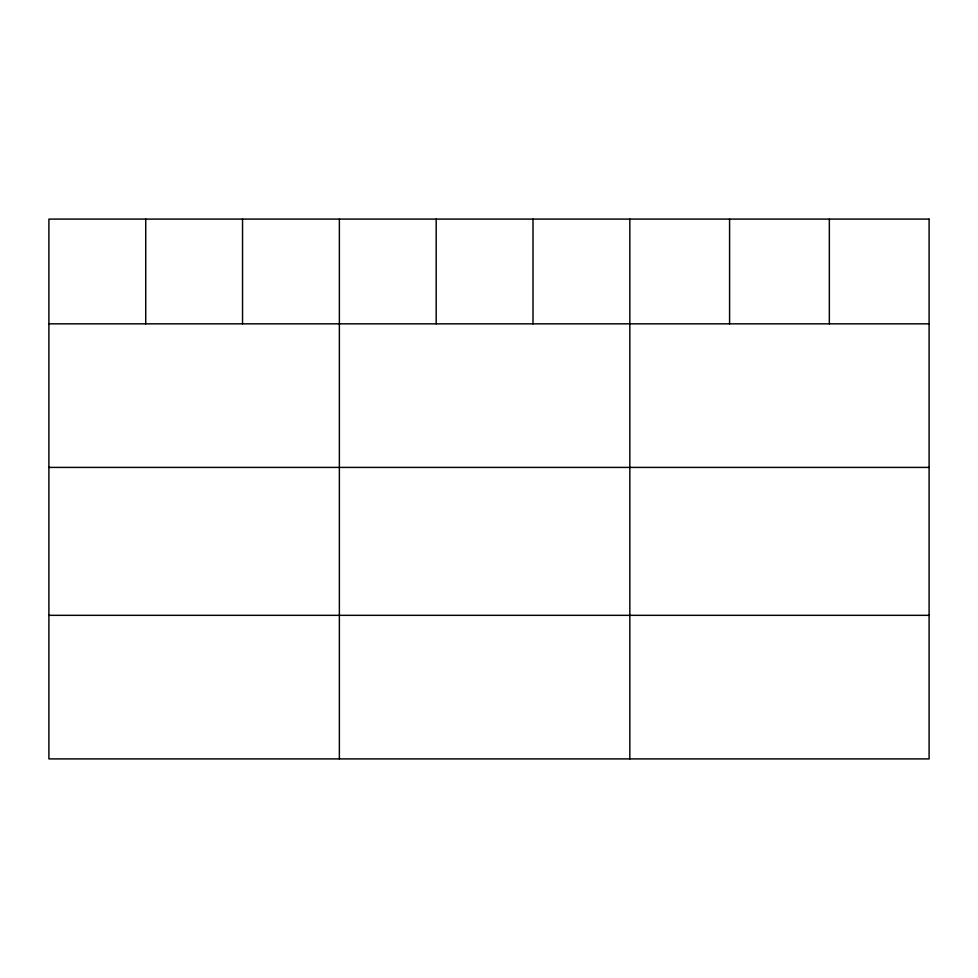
<?xml version="1.0" encoding="UTF-8"?>
<svg xmlns="http://www.w3.org/2000/svg" width="978" height="978" viewBox="0 0 978 978"><rect width="100%" height="100%" fill="white"/><g stroke="black" fill="none" stroke-linecap="round" stroke-linejoin="round"><path stroke-width="1.47" d="M48.9 323.84L929.1 323.84M48.9 467.411L929.1 467.411M48.9 615.333L929.1 615.333M829.344 219.096L829.344 323.84M729.588 219.096L729.588 323.84M629.832 219.096L629.832 758.904M533.01 219.096L533.01 323.84M436.188 219.096L436.188 323.84M339.366 219.096L339.366 758.904M242.544 219.096L242.544 323.84M145.722 219.096L145.722 323.84M929.1 219.096L48.9 219.096L48.9 758.904L929.1 758.904L929.1 219.096"/></g></svg>
